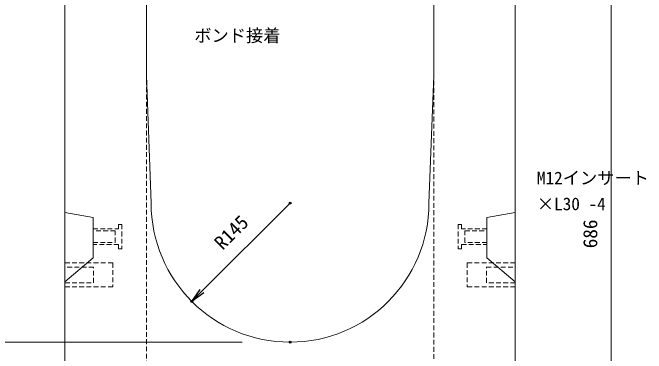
# Model space of a CAD drawing. Units: millimetres, scale not verified. Extents: x -1945 to 1945, y -1236 to 1604.
# Drawn here: x -1486 to -825, y -54 to 301 of the extents above; entities that cross this region are included whole.
import ezdxf
from ezdxf.enums import TextEntityAlignment as Align

# ---------------------------------------------------------------- set-up
doc = ezdxf.new("R2010")
doc.units = ezdxf.units.MM
doc.header["$LTSCALE"] = 10
doc.header["$PDMODE"] = 32
doc.header["$PDSIZE"] = 2
doc.linetypes.add('USER1', pattern=[0.75, 0.5, -0.25])
doc.layers.add('0-0_0', color=7, linetype='Continuous')
doc.layers.add('0-2_DEFPOINTS', color=7, linetype='Continuous')
doc.layers.add('0-3_KIJUN', color=7, linetype='USER1', lineweight=18)
doc.layers.add('0-6_SUNPO_S10', color=3, linetype='Continuous', lineweight=18)
doc.styles.add('ＭＳ ゴシック', font='')
doc.styles.get('ＭＳ ゴシック').set_extended_font_data('MS Gothic')

# ---------------------------------------------------------------- blocks, each defined once
blk = doc.blocks.new('_OPEN')
at = {"layer": '0-0_0'}
blk.add_line((0, 0), (-1, 0), dxfattribs=at)
blk.add_lwpolyline([(-1, 0.1667), (0, 0), (-1, -0.1667)], dxfattribs=at)
blk = doc.blocks.new('D25')
at = {"layer": '0-2_DEFPOINTS'}
for p in [(958.34, 1833.82), (1083.34, 1833.82), (963.34, 1148.08)]:
    blk.add_point(p, dxfattribs=at)
at = {"layer": '0-6_SUNPO_S10'}
for p, q in [((1008.34, 1833.82), (1083.34, 1833.82)), ((1083.34, 1163.08), (1083.34, 1818.82)), ((1013.34, 1148.08), (1083.34, 1148.08))]:
    blk.add_line(p, q, dxfattribs=at)
at = {"layer": '0-6_SUNPO_S10', "xscale": 15, "yscale": 15}
for p, rotation in [((1083.34, 1833.82), 90), ((1083.34, 1148.08), 270)]:
    blk.add_blockref('_OPEN', p, dxfattribs=dict(at, rotation=rotation))
at = {"layer": '0-6_SUNPO_S10', "color": 7, "style": 'ＭＳ ゴシック'}
blk.add_text('686', height=14.66, rotation=90, dxfattribs=at).set_placement((1073.34, 1475.95), align=Align.BOTTOM_LEFT)
blk = doc.blocks.new('D26')
at = {"layer": '0-2_DEFPOINTS'}
for p in [(748.34, 1523.08), (645.81, 1420.55)]:
    blk.add_point(p, dxfattribs=at)
at = {"layer": '0-6_SUNPO_S10'}
blk.add_line((748.34, 1523.08), (656.42, 1431.16), dxfattribs=at)
at = {"layer": '0-6_SUNPO_S10', "xscale": 15, "yscale": 15, "rotation": 225}
blk.add_blockref('_OPEN', (645.81, 1420.55), dxfattribs=at)
at = {"layer": '0-6_SUNPO_S10', "color": 7, "style": 'ＭＳ ゴシック'}
blk.add_text('R145', height=14.66, rotation=45, dxfattribs=at).set_placement((681.17, 1470.05), align=Align.BOTTOM_LEFT)
blk = doc.blocks.new('D27')
at = {"layer": '0-2_DEFPOINTS'}
for p in [(539.13, 1896.08), (363.34, 1378.08), (748.34, 1378.08)]:
    blk.add_point(p, dxfattribs=at)
at = {"layer": '0-6_SUNPO_S10'}
for p, q in [((489.13, 1896.08), (363.34, 1896.08)), ((363.34, 1881.08), (363.34, 1393.08)), ((698.34, 1378.08), (363.34, 1378.08))]:
    blk.add_line(p, q, dxfattribs=at)
at = {"layer": '0-6_SUNPO_S10', "xscale": 15, "yscale": 15}
for p, rotation in [((363.34, 1896.08), 90), ((363.34, 1378.08), 270)]:
    blk.add_blockref('_OPEN', p, dxfattribs=dict(at, rotation=rotation))
at = {"layer": '0-6_SUNPO_S10', "color": 7, "style": 'ＭＳ ゴシック'}
blk.add_text('518', height=14.66, rotation=90, dxfattribs=at).set_placement((353.34, 1622.08), align=Align.BOTTOM_LEFT)
blk = doc.blocks.new('D28')
at = {"layer": '0-2_DEFPOINTS'}
for p in [(748.34, 1378.08), (363.34, 1233.08), (598.34, 1233.08)]:
    blk.add_point(p, dxfattribs=at)
at = {"layer": '0-6_SUNPO_S10'}
for p, q in [((698.34, 1378.08), (363.34, 1378.08)), ((363.34, 1363.08), (363.34, 1248.08)), ((548.34, 1233.08), (363.34, 1233.08))]:
    blk.add_line(p, q, dxfattribs=at)
at = {"layer": '0-6_SUNPO_S10', "xscale": 15, "yscale": 15}
for p, rotation in [((363.34, 1378.08), 90), ((363.34, 1233.08), 270)]:
    blk.add_blockref('_OPEN', p, dxfattribs=dict(at, rotation=rotation))
at = {"layer": '0-6_SUNPO_S10', "color": 7, "style": 'ＭＳ ゴシック'}
blk.add_text('145', height=14.66, rotation=90, dxfattribs=at).set_placement((353.34, 1290.58), align=Align.BOTTOM_LEFT)
blk = doc.blocks.new('D30')
at = {"layer": '0-2_DEFPOINTS'}
for p in [(538.34, 1758.08), (413.34, 1378.08), (748.34, 1378.08)]:
    blk.add_point(p, dxfattribs=at)
at = {"layer": '0-6_SUNPO_S10'}
for p, q in [((488.34, 1758.08), (413.34, 1758.08)), ((413.34, 1743.08), (413.34, 1393.08)), ((698.34, 1378.08), (413.34, 1378.08))]:
    blk.add_line(p, q, dxfattribs=at)
at = {"layer": '0-6_SUNPO_S10', "xscale": 15, "yscale": 15}
for p, rotation in [((413.34, 1758.08), 90), ((413.34, 1378.08), 270)]:
    blk.add_blockref('_OPEN', p, dxfattribs=dict(at, rotation=rotation))
at = {"layer": '0-6_SUNPO_S10', "color": 7, "style": 'ＭＳ ゴシック'}
blk.add_text('380', height=14.66, rotation=90, dxfattribs=at).set_placement((403.34, 1553.08), align=Align.BOTTOM_LEFT)
blk = doc.blocks.new('M16_insert_dan')
at = {"layer": '0-3_KIJUN', "color": 3}
for points in [[(0, -12.5), (-50, -12.5), (-50, 12.5), (0, 12.5)], [(0, 8), (-30, 8), (-30, -8), (0, -8)]]:
    blk.add_lwpolyline(points, close=True, dxfattribs=at)

msp = doc.modelspace()

# ---------------------------------------------------------------- linework, layer by layer
at = {"layer": '0-3_KIJUN', "linetype": 'Continuous'}
for points in [[(-1431.66, -251.92), (-1431.66, 311.08), (-1406.66, 336.08), (-1346.66, 336.08), (-1346.66, 236.08), (-1341.66, 103.08)], [(-1051.66, 103.08), (-1046.66, 236.08), (-1046.66, 336.08), (-986.66, 336.08), (-961.66, 311.08), (-961.66, -251.92), (-981.66, -271.92), (-1411.66, -271.92), (-1431.66, -251.92)]]:
    msp.add_lwpolyline(points, dxfattribs=at)
at = {"layer": '0-3_KIJUN'}
msp.add_lwpolyline([(-1346.66, 336.08), (-1346.66, -186.92), (-1046.66, -186.92), (-1046.66, 336.08)], dxfattribs=at)
at = {"layer": '0-3_KIJUN', "linetype": 'Continuous'}
for points in [[(-1402.16, 88.08), (-1431.66, 93.08), (-1431.66, 21.08), (-1402.16, 46.08)], [(-991.16, 88.08), (-961.66, 93.08), (-961.66, 21.08), (-991.16, 46.08)]]:
    msp.add_lwpolyline(points, close=True, dxfattribs=at)
at = {"layer": '0-3_KIJUN'}
for points in [[(-1402.16, 59.86), (-1402.16, 76.31), (-1375.66, 76.31), (-1375.66, 80.83), (-1372.16, 80.83), (-1372.16, 55.33), (-1375.66, 55.33), (-1375.66, 59.86)], [(-991.16, 59.86), (-991.16, 76.31), (-1017.66, 76.31), (-1017.66, 80.83), (-1021.16, 80.83), (-1021.16, 55.33), (-1017.66, 55.33), (-1017.66, 59.86)], [(-1402.16, 74.08), (-1402.16, 62.08), (-1379.16, 62.08), (-1379.16, 74.08)], [(-991.16, 74.08), (-991.16, 62.08), (-1014.16, 62.08), (-1014.16, 74.08)]]:
    msp.add_lwpolyline(points, close=True, dxfattribs=at)
at = {"layer": '0-3_KIJUN', "linetype": 'Continuous'}
msp.add_arc((-1196.66, 103.08), 145, 180, 0, dxfattribs=at)

# ---------------------------------------------------------------- block references
at = {"layer": '0-3_KIJUN', "rotation": 180}
msp.add_blockref('M16_insert_dan', (-1431.66, 28.08), dxfattribs=at)
at = {"layer": '0-3_KIJUN', "xscale": -1, "rotation": 180}
msp.add_blockref('M16_insert_dan', (-961.66, 28.08), dxfattribs=at)
at = {"layer": '0-6_SUNPO_S10'}
for name in ['D27', 'D25', 'D30', 'D26', 'D28']:
    msp.add_blockref(name, (-1945, -1420), dxfattribs=at)

# ---------------------------------------------------------------- texts
at = {"layer": '0-6_SUNPO_S10', "color": 7, "style": 'ＭＳ ゴシック'}
for s, p in [('ボンド接着', (-1296.66, 267.08)), ('M12インサート', (-939.05, 118.64)), ('×L30 -4', (-939.05, 91.64))]:
    msp.add_text(s, height=13.2, dxfattribs=at).set_placement(p, align=Align.BOTTOM_LEFT)

doc.saveas('drawing.dxf')
